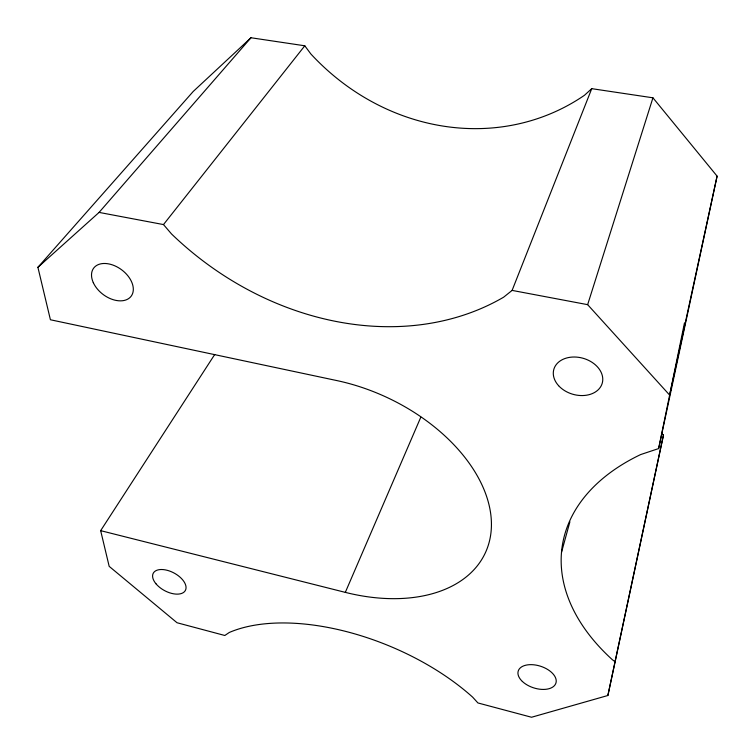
<?xml version="1.0" encoding="UTF-8"?>
<svg xmlns="http://www.w3.org/2000/svg" width="755" height="755" viewBox="0 0 755 755"><rect width="100%" height="100%" fill="white"/><g stroke="black" fill="none" stroke-linecap="round" stroke-linejoin="round"><path stroke-width="1.13" d="M214.75 354.454L100.66 530.652L109.173 566.354L177.038 622.743L224.82 635.484L229.265 632.482A171.225 88.42 22.5 0 1 472.677 697.176L477.924 702.952L531.548 717.25L607.879 695.497L663.475 435.003L661.437 433.379M614.853 661.559L612.39 659.738A243.101 151.915 9.1 0 1 640.627 454.576L658.634 448.574L684.464 322.942M663.475 435.003L607.879 695.497M100.66 530.652L345.318 592.373A154.662 99.198 25.1 0 0 491.373 521.394A154.662 99.198 25.1 0 0 336.928 380.595L50.415 319.761L37.91 267.308L193.223 91.459L250.971 37.75L304.793 45.791L310.871 53.983A225.226 205.671 56.9 0 0 584.502 95.253L591.741 88.665L652.943 97.81L717.09 176.132L658.634 448.574M717.09 176.132L669.628 395.073L587.645 304.661L512.107 290.401L503.651 297.177A283.37 231.917 40.5 0 1 171.527 233.956L163.486 224.575L99.084 212.41L37.91 267.308M561.494 552.396L569.902 521.818M587.645 304.661L652.943 97.81M512.107 290.401L591.741 88.665M345.318 592.373L420.809 417.185M163.486 224.575L304.793 45.791M99.084 212.41L250.971 37.75M558.606 385.701A25.179 18.715 16 0 0 601.018 386.154A25.179 18.715 16 0 0 574.451 357.011A25.179 18.715 16 0 0 558.606 385.701M522.366 681.454A19.781 11.344 17.9 0 0 555.048 684.86A19.781 11.344 17.9 0 0 533.851 664.806A19.781 11.344 17.9 0 0 522.366 681.454M93.299 282.634A23.414 15.421 36.8 0 0 129.303 298.102A23.414 15.421 36.8 0 0 114.656 265.751A23.414 15.421 36.8 0 0 93.299 282.634M155.945 583.747A18.214 9.994 28.2 0 0 184.72 591.391A18.214 9.994 28.2 0 0 167.299 570.327A18.214 9.994 28.2 0 0 155.945 583.747"/></g></svg>
